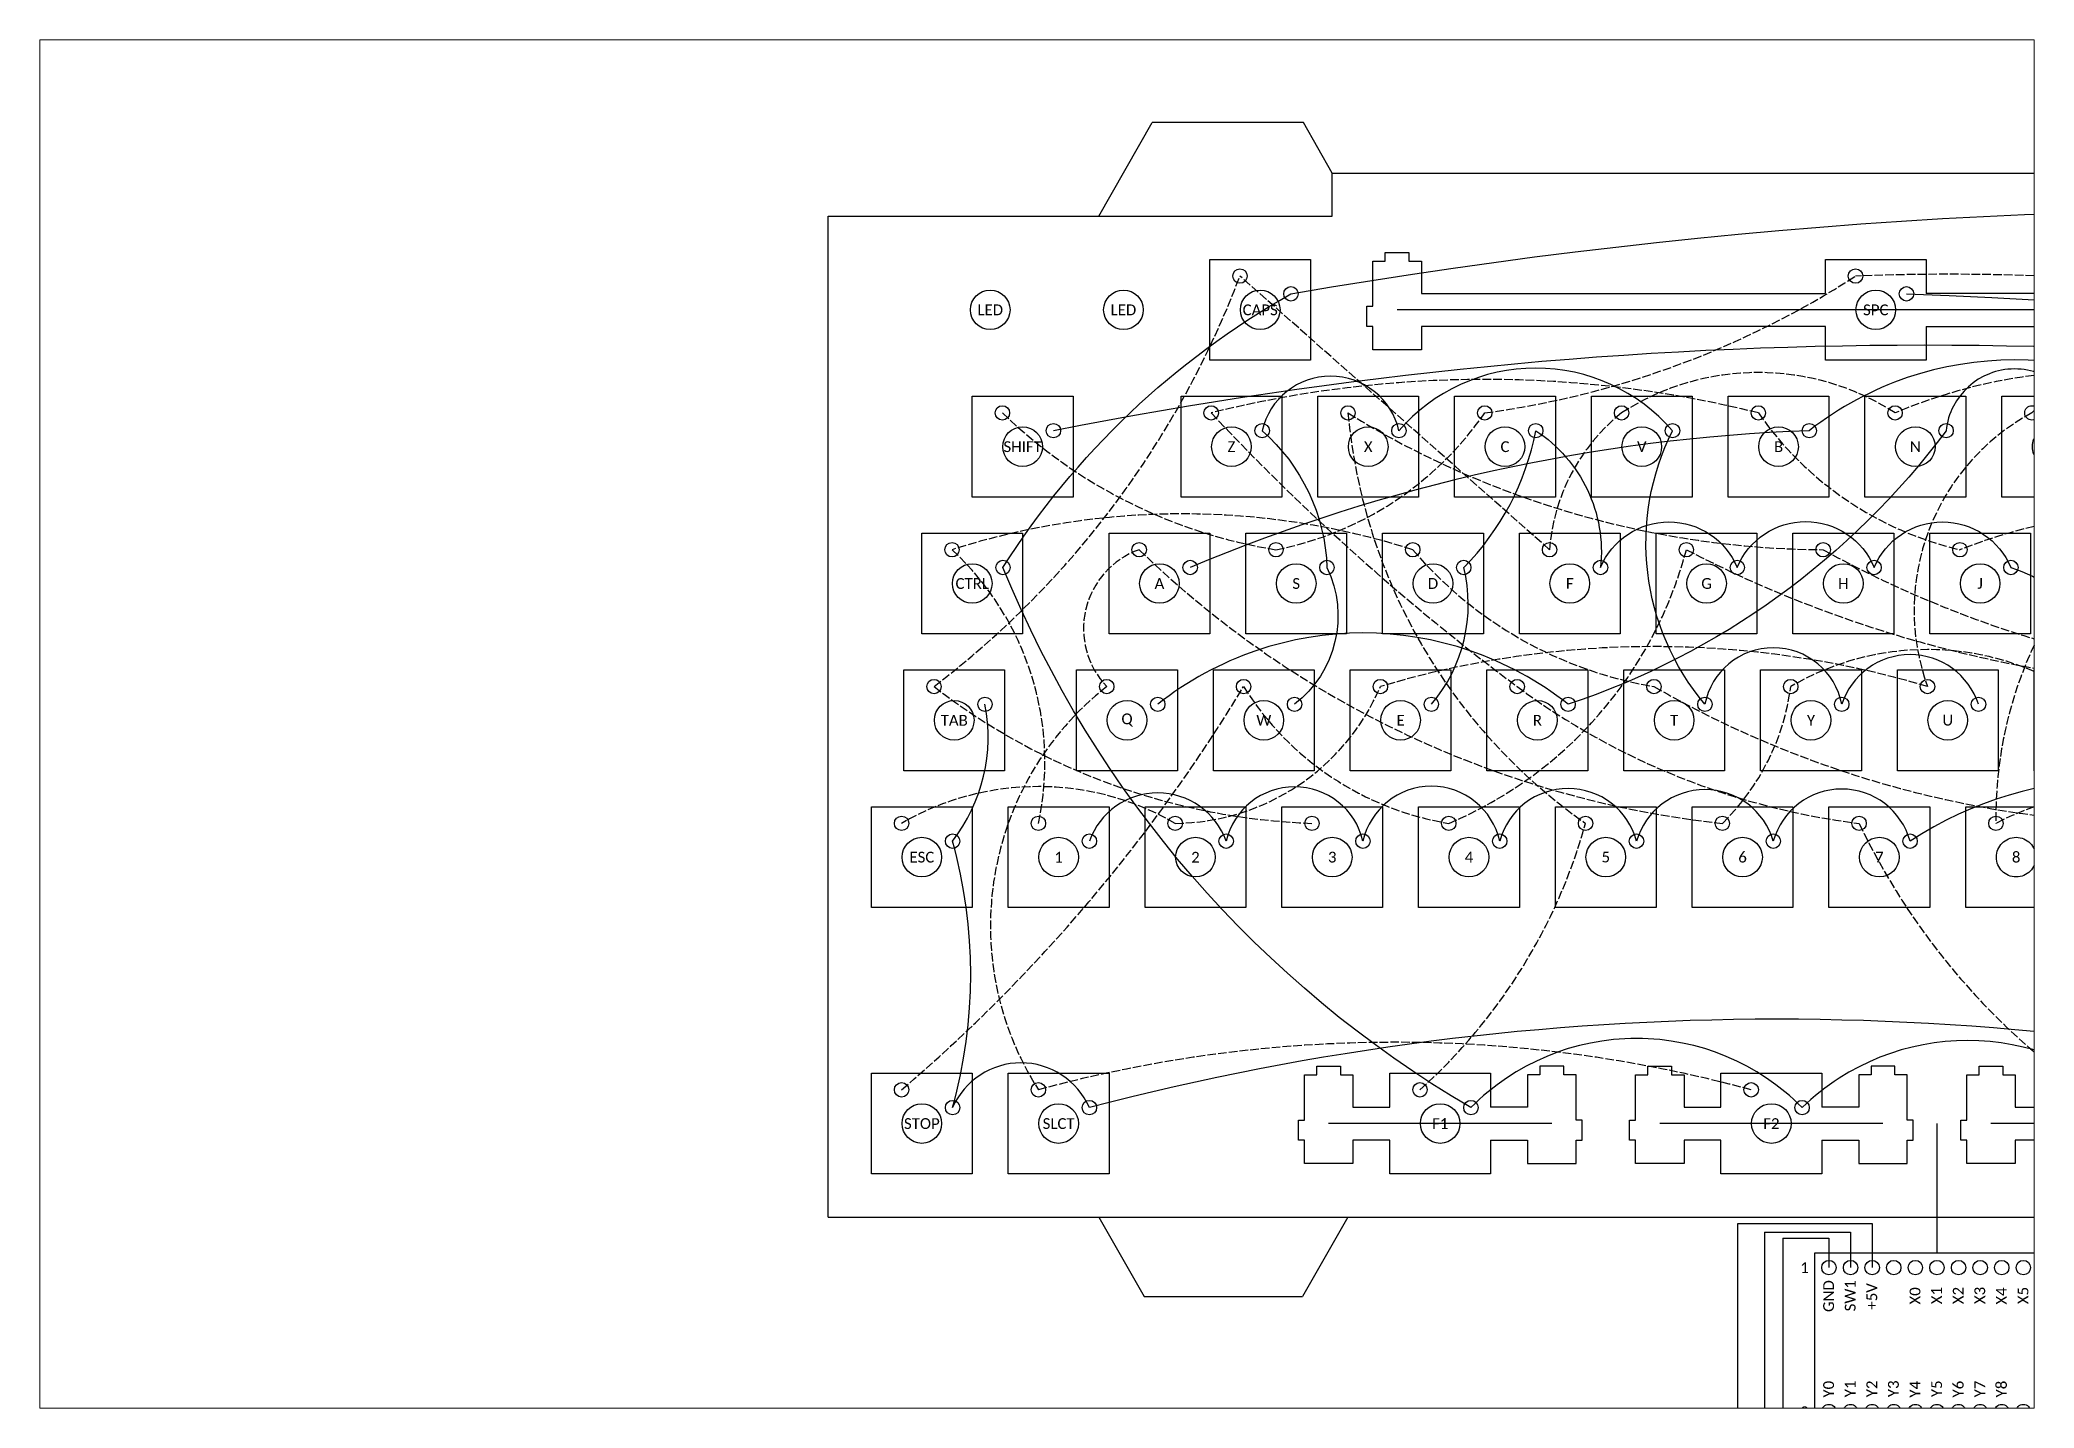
# Paper-space layout 'Layout1' of a CAD drawing. Header units: millimetres. Extents: x 10 to 287, y 10 to 200.
# The model-space entities are those that its viewports show. They can reach past a viewport. Long polylines and large blocks are cut down to what shows.
import ezdxf
from ezdxf.enums import TextEntityAlignment as Align

# ---------------------------------------------------------------- set-up
doc = ezdxf.new("R2010")
doc.units = ezdxf.units.MM
doc.linetypes.add('ACAD_ISO02W100', pattern=[15, 12, -3])
for name, color, linetype, plot in [('conector', 3, 'Continuous', False), ('fio_SW', 3, 'Continuous', False), ('fio_X0', 5, 'ACAD_ISO02W100', False), ('fio_X1', 96, 'ACAD_ISO02W100', False), ('fio_Y0', 5, 'Continuous', False), ('fio_Y2', 2, 'Continuous', False), ('fio_Y3', 30, 'Continuous', False), ('fio_Y4', 1, 'Continuous', False), ('fio_Y5', 17, 'Continuous', False), ('fio_Y6', 7, 'Continuous', False), ('fio_Y7', 252, 'Continuous', False), ('fio_Y8', 183, 'Continuous', False)]:
    doc.layers.add(name, color=color, linetype=linetype, plot=plot)
for name, color, linetype in [('corte', 251, 'Continuous'), ('fio_X2', 2, 'ACAD_ISO02W100'), ('fio_X3', 30, 'ACAD_ISO02W100'), ('fio_X4', 1, 'ACAD_ISO02W100'), ('fio_X5', 17, 'ACAD_ISO02W100'), ('fio_X6', 7, 'ACAD_ISO02W100'), ('fio_X7', 252, 'ACAD_ISO02W100'), ('referencia', 4, 'Continuous')]:
    doc.layers.add(name, color=color, linetype=linetype)
doc.styles.add('Legend', font='calibri.ttf')

msp = doc.modelspace()

# ---------------------------------------------------------------- linework, layer by layer
at = {"layer": 'conector'}
msp.add_line((308.12, 193.25), (308.12, 175.25), dxfattribs=at)
for centre in [(211.31, 310.94), (296.81, 310.94), (218.39, 308.47), (303.89, 308.47), (178.31, 291.94), (207.31, 291.94), (226.31, 291.94), (245.31, 291.94), (264.31, 291.94), (283.31, 291.94), (302.31, 291.94), (321.31, 291.94), (185.39, 289.47), (214.39, 289.47), (233.39, 289.47), (252.39, 289.47), (271.39, 289.47), (290.39, 289.47), (309.39, 289.47), (171.31, 272.94), (178.39, 270.47), (197.31, 272.94), (204.39, 270.47), (216.31, 272.94), (223.39, 270.47), (235.31, 272.94), (242.39, 270.47), (254.31, 272.94), (261.39, 270.47), (273.31, 272.94), (280.39, 270.47), (292.31, 272.94), (299.39, 270.47), (311.31, 272.94), (318.39, 270.47), (168.81, 253.94), (192.81, 253.94), (211.81, 253.94), (230.81, 253.94), (249.81, 253.94), (268.81, 253.94), (287.81, 253.94), (306.81, 253.94), (175.89, 251.47), (199.89, 251.47), (218.89, 251.47), (237.89, 251.47), (256.89, 251.47), (275.89, 251.47), (294.89, 251.47), (313.89, 251.47), (164.31, 234.94), (183.31, 234.94), (202.31, 234.94), (221.31, 234.94), (240.31, 234.94), (259.31, 234.94), (278.31, 234.94), (297.31, 234.94), (316.31, 234.94), (171.39, 232.47), (190.39, 232.47), (209.39, 232.47), (228.39, 232.47), (247.39, 232.47), (266.39, 232.47), (285.39, 232.47), (304.39, 232.47), (323.39, 232.47), (164.31, 197.94), (183.31, 197.94), (236.31, 197.94), (282.31, 197.94), (171.39, 195.47), (190.39, 195.47), (243.39, 195.47), (289.39, 195.47), (293.12, 173.25), (296.12, 173.25), (299.12, 173.25), (302.12, 173.25), (305.12, 173.25), (308.12, 173.25), (311.12, 173.25), (314.12, 173.25), (317.12, 173.25), (320.12, 173.25), (323.12, 173.25), (293.12, 153.25), (296.12, 153.25), (299.12, 153.25), (302.12, 153.25), (305.12, 153.25), (308.12, 153.25), (311.12, 153.25), (314.12, 153.25), (317.12, 153.25), (320.12, 153.25), (323.12, 153.25)]:
    msp.add_circle(centre, 1, dxfattribs=at)
at = {"layer": 'corte'}
for p, q in [((191.69, 319.25), (199.12, 332.25)), ((220.12, 332.25), (199.12, 332.25)), ((224.12, 325.25), (220.12, 332.25)), ((224.12, 319.25), (224.12, 325.25)), ((224.12, 325.25), (457.12, 325.25)), ((154.12, 180.25), (154.12, 319.25)), ((154.12, 319.25), (224.12, 319.25)), ((207.12, 313.25), (221.12, 313.25)), ((207.12, 299.25), (207.12, 313.25)), ((221.12, 313.25), (221.12, 299.25)), ((229.75, 306.74), (229.75, 313.01)), ((229.75, 313.01), (231.47, 313.01)), ((231.47, 313.01), (231.47, 314.21)), ((231.47, 314.21), (234.77, 314.21)), ((234.77, 314.21), (234.77, 313.01)), ((234.77, 313.01), (236.5, 313.01)), ((236.5, 313.01), (236.5, 308.54)), ((292.62, 313.25), (306.62, 313.25)), ((292.62, 308.54), (292.62, 313.25)), ((306.62, 313.25), (306.62, 308.54)), ((236.5, 308.54), (292.62, 308.54)), ((362.75, 308.54), (306.62, 308.54)), ((228.92, 303.95), (228.92, 306.74)), ((228.92, 306.74), (229.75, 306.74)), ((229.75, 303.95), (228.92, 303.95)), ((229.75, 300.71), (229.75, 303.95)), ((292.62, 303.95), (236.5, 303.95)), ((236.5, 303.95), (236.5, 300.71)), ((292.62, 299.25), (292.62, 303.95)), ((306.62, 303.95), (362.75, 303.95)), ((306.62, 303.95), (306.62, 299.25)), ((221.12, 299.25), (207.12, 299.25)), ((236.5, 300.71), (229.75, 300.71)), ((306.62, 299.25), (292.62, 299.25)), ((174.12, 294.25), (188.12, 294.25)), ((174.12, 280.25), (174.12, 294.25)), ((188.12, 294.25), (188.12, 280.25)), ((203.12, 294.25), (217.12, 294.25)), ((203.12, 280.25), (203.12, 294.25)), ((217.12, 294.25), (217.12, 280.25)), ((222.12, 294.25), (236.12, 294.25)), ((222.12, 280.25), (222.12, 294.25)), ((236.12, 294.25), (236.12, 280.25)), ((241.12, 294.25), (255.12, 294.25)), ((241.12, 280.25), (241.12, 294.25)), ((255.12, 294.25), (255.12, 280.25)), ((260.12, 294.25), (274.12, 294.25)), ((260.12, 280.25), (260.12, 294.25)), ((274.12, 294.25), (274.12, 280.25)), ((279.12, 294.25), (293.12, 294.25)), ((279.12, 280.25), (279.12, 294.25)), ((293.12, 294.25), (293.12, 280.25)), ((298.12, 294.25), (312.12, 294.25)), ((298.12, 280.25), (298.12, 294.25)), ((312.12, 294.25), (312.12, 280.25)), ((317.12, 294.25), (331.12, 294.25)), ((317.12, 280.25), (317.12, 294.25)), ((188.12, 280.25), (174.12, 280.25)), ((217.12, 280.25), (203.12, 280.25)), ((236.12, 280.25), (222.12, 280.25)), ((255.12, 280.25), (241.12, 280.25)), ((274.12, 280.25), (260.12, 280.25)), ((293.12, 280.25), (279.12, 280.25)), ((312.12, 280.25), (298.12, 280.25)), ((331.12, 280.25), (317.12, 280.25)), ((167.12, 275.25), (181.12, 275.25)), ((167.12, 261.25), (167.12, 275.25)), ((181.12, 275.25), (181.12, 261.25)), ((193.12, 275.25), (207.12, 275.25)), ((193.12, 261.25), (193.12, 275.25)), ((207.12, 275.25), (207.12, 261.25)), ((212.12, 275.25), (226.12, 275.25)), ((212.12, 261.25), (212.12, 275.25)), ((226.12, 275.25), (226.12, 261.25)), ((231.12, 275.25), (245.12, 275.25)), ((231.12, 261.25), (231.12, 275.25)), ((245.12, 275.25), (245.12, 261.25)), ((250.12, 275.25), (264.12, 275.25)), ((250.12, 261.25), (250.12, 275.25)), ((264.12, 275.25), (264.12, 261.25)), ((269.12, 275.25), (283.12, 275.25)), ((269.12, 261.25), (269.12, 275.25)), ((283.12, 275.25), (283.12, 261.25)), ((288.12, 275.25), (302.12, 275.25)), ((288.12, 261.25), (288.12, 275.25)), ((302.12, 275.25), (302.12, 261.25)), ((307.12, 275.25), (321.12, 275.25)), ((307.12, 261.25), (307.12, 275.25)), ((321.12, 275.25), (321.12, 261.25)), ((181.12, 261.25), (167.12, 261.25)), ((207.12, 261.25), (193.12, 261.25)), ((226.12, 261.25), (212.12, 261.25)), ((245.12, 261.25), (231.12, 261.25)), ((264.12, 261.25), (250.12, 261.25)), ((283.12, 261.25), (269.12, 261.25)), ((302.12, 261.25), (288.12, 261.25)), ((321.12, 261.25), (307.12, 261.25)), ((164.62, 256.25), (178.62, 256.25)), ((164.62, 242.25), (164.62, 256.25)), ((178.62, 256.25), (178.62, 242.25)), ((188.62, 256.25), (202.62, 256.25)), ((188.62, 242.25), (188.62, 256.25)), ((202.62, 256.25), (202.62, 242.25)), ((207.62, 256.25), (221.62, 256.25)), ((207.62, 242.25), (207.62, 256.25)), ((221.62, 256.25), (221.62, 242.25)), ((226.62, 256.25), (240.62, 256.25)), ((226.62, 242.25), (226.62, 256.25)), ((240.62, 256.25), (240.62, 242.25)), ((245.62, 256.25), (259.62, 256.25)), ((245.62, 242.25), (245.62, 256.25)), ((259.62, 256.25), (259.62, 242.25)), ((264.62, 256.25), (278.62, 256.25)), ((264.62, 242.25), (264.62, 256.25)), ((278.62, 256.25), (278.62, 242.25)), ((283.62, 256.25), (297.62, 256.25)), ((283.62, 242.25), (283.62, 256.25)), ((297.62, 256.25), (297.62, 242.25)), ((302.62, 256.25), (316.62, 256.25)), ((302.62, 242.25), (302.62, 256.25)), ((316.62, 256.25), (316.62, 242.25)), ((321.62, 256.25), (335.62, 256.25)), ((321.62, 242.25), (321.62, 256.25)), ((178.62, 242.25), (164.62, 242.25)), ((202.62, 242.25), (188.62, 242.25)), ((221.62, 242.25), (207.62, 242.25)), ((240.62, 242.25), (226.62, 242.25)), ((259.62, 242.25), (245.62, 242.25)), ((278.62, 242.25), (264.62, 242.25)), ((297.62, 242.25), (283.62, 242.25)), ((316.62, 242.25), (302.62, 242.25)), ((335.62, 242.25), (321.62, 242.25)), ((160.12, 237.25), (174.12, 237.25)), ((160.12, 223.25), (160.12, 237.25)), ((174.12, 237.25), (174.12, 223.25)), ((179.12, 237.25), (193.12, 237.25)), ((179.12, 223.25), (179.12, 237.25)), ((193.12, 237.25), (193.12, 223.25)), ((198.12, 237.25), (212.12, 237.25)), ((198.12, 223.25), (198.12, 237.25)), ((212.12, 237.25), (212.12, 223.25)), ((217.12, 237.25), (231.12, 237.25)), ((217.12, 223.25), (217.12, 237.25)), ((231.12, 237.25), (231.12, 223.25)), ((236.12, 237.25), (250.12, 237.25)), ((236.12, 223.25), (236.12, 237.25)), ((250.12, 237.25), (250.12, 223.25)), ((255.12, 237.25), (269.12, 237.25)), ((255.12, 223.25), (255.12, 237.25)), ((269.12, 237.25), (269.12, 223.25)), ((274.12, 237.25), (288.12, 237.25)), ((274.12, 223.25), (274.12, 237.25)), ((288.12, 237.25), (288.12, 223.25)), ((293.12, 237.25), (307.12, 237.25)), ((293.12, 223.25), (293.12, 237.25)), ((307.12, 237.25), (307.12, 223.25)), ((312.12, 237.25), (326.12, 237.25)), ((312.12, 223.25), (312.12, 237.25)), ((174.12, 223.25), (160.12, 223.25)), ((193.12, 223.25), (179.12, 223.25)), ((212.12, 223.25), (198.12, 223.25)), ((231.12, 223.25), (217.12, 223.25)), ((250.12, 223.25), (236.12, 223.25)), ((269.12, 223.25), (255.12, 223.25)), ((288.12, 223.25), (274.12, 223.25)), ((307.12, 223.25), (293.12, 223.25)), ((326.12, 223.25), (312.12, 223.25)), ((160.12, 200.25), (174.12, 200.25)), ((160.12, 186.25), (160.12, 200.25)), ((174.12, 200.25), (174.12, 186.25)), ((179.12, 200.25), (193.12, 200.25)), ((179.12, 186.25), (179.12, 200.25)), ((193.12, 200.25), (193.12, 186.25)), ((220.25, 193.74), (220.25, 200.01)), ((220.25, 200.01), (221.97, 200.01)), ((221.97, 200.01), (221.97, 201.21)), ((221.97, 201.21), (225.27, 201.21)), ((225.27, 201.21), (225.27, 200.01)), ((225.27, 200.01), (227, 200.01)), ((227, 200.01), (227, 195.54)), ((232.12, 200.25), (246.12, 200.25)), ((232.12, 195.54), (232.12, 200.25)), ((246.12, 200.25), (246.12, 195.54)), ((252.97, 200.01), (251.25, 200.01)), ((251.25, 200.01), (251.25, 195.54)), ((256.27, 201.21), (252.97, 201.21)), ((252.97, 201.21), (252.97, 200.01)), ((256.27, 200.01), (256.27, 201.21)), ((258, 200.01), (256.27, 200.01)), ((258, 193.74), (258, 200.01)), ((266.25, 193.74), (266.25, 200.01)), ((266.25, 200.01), (267.97, 200.01)), ((267.97, 200.01), (267.97, 201.21)), ((267.97, 201.21), (271.27, 201.21)), ((271.27, 201.21), (271.27, 200.01)), ((271.27, 200.01), (273, 200.01)), ((273, 200.01), (273, 195.54)), ((278.12, 200.25), (292.12, 200.25)), ((278.12, 195.54), (278.12, 200.25)), ((292.12, 200.25), (292.12, 195.54)), ((298.97, 200.01), (297.25, 200.01)), ((297.25, 200.01), (297.25, 195.54)), ((302.27, 201.21), (298.97, 201.21)), ((298.97, 201.21), (298.97, 200.01)), ((302.27, 200.01), (302.27, 201.21)), ((304, 200.01), (302.27, 200.01)), ((304, 193.74), (304, 200.01)), ((312.25, 193.74), (312.25, 200.01)), ((312.25, 200.01), (313.97, 200.01)), ((313.97, 200.01), (313.97, 201.21)), ((313.97, 201.21), (317.27, 201.21)), ((317.27, 201.21), (317.27, 200.01)), ((317.27, 200.01), (319, 200.01)), ((319, 200.01), (319, 195.54)), ((227, 195.54), (232.12, 195.54)), ((251.25, 195.54), (246.12, 195.54)), ((273, 195.54), (278.12, 195.54)), ((297.25, 195.54), (292.12, 195.54)), ((319, 195.54), (324.12, 195.54)), ((219.42, 190.95), (219.42, 193.74)), ((219.42, 193.74), (220.25, 193.74)), ((258.82, 193.74), (258, 193.74)), ((258.82, 190.95), (258.82, 193.74)), ((265.42, 190.95), (265.42, 193.74)), ((265.42, 193.74), (266.25, 193.74)), ((304.82, 193.74), (304, 193.74)), ((304.82, 190.95), (304.82, 193.74)), ((311.42, 190.95), (311.42, 193.74)), ((311.42, 193.74), (312.25, 193.74)), ((220.25, 190.95), (219.42, 190.95)), ((220.25, 187.71), (220.25, 190.95)), ((232.12, 190.95), (227, 190.95)), ((227, 190.95), (227, 187.71)), ((232.12, 186.25), (232.12, 190.95)), ((246.12, 190.95), (251.25, 190.95)), ((246.12, 190.95), (246.12, 186.25)), ((251.25, 190.95), (251.25, 187.71)), ((258, 187.71), (258, 190.95)), ((258, 190.95), (258.82, 190.95)), ((266.25, 190.95), (265.42, 190.95)), ((266.25, 187.71), (266.25, 190.95)), ((278.12, 190.95), (273, 190.95)), ((273, 190.95), (273, 187.71)), ((278.12, 186.25), (278.12, 190.95)), ((292.12, 190.95), (297.25, 190.95)), ((292.12, 190.95), (292.12, 186.25)), ((297.25, 190.95), (297.25, 187.71)), ((304, 187.71), (304, 190.95)), ((304, 190.95), (304.82, 190.95)), ((312.25, 190.95), (311.42, 190.95)), ((312.25, 187.71), (312.25, 190.95)), ((324.12, 190.95), (319, 190.95)), ((319, 190.95), (319, 187.71)), ((174.12, 186.25), (160.12, 186.25)), ((193.12, 186.25), (179.12, 186.25)), ((227, 187.71), (220.25, 187.71)), ((246.12, 186.25), (232.12, 186.25)), ((251.25, 187.71), (258, 187.71)), ((273, 187.71), (266.25, 187.71)), ((292.12, 186.25), (278.12, 186.25)), ((297.25, 187.71), (304, 187.71)), ((319, 187.71), (312.25, 187.71)), ((154.12, 180.25), (527.12, 180.25)), ((191.69, 180.25), (197.98, 169.25)), ((226.27, 180.25), (219.98, 169.25)), ((197.98, 169.25), (219.98, 169.25))]:
    msp.add_line(p, q, dxfattribs=at)
for centre in [(176.62, 306.25), (195.12, 306.25)]:
    msp.add_circle(centre, 2.75, dxfattribs=at)
at = {"layer": 'fio_SW', "ltscale": 0.1}
for p, q in [((284.18, 178.16), (296.12, 178.16)), ((286.7, 177.32), (293.12, 177.32)), ((293.12, 177.32), (293.12, 173.25)), ((296.12, 178.16), (296.12, 173.25))]:
    msp.add_line(p, q, dxfattribs=at)
at = {"layer": 'fio_SW'}
for points in [[(286.7, 177.32), (286.7, 135.06), (258.07, 135.06), (257.13, 137.05)], [(284.18, 178.16), (284.18, 139.53), (261.24, 139.53), (260.13, 137.05)]]:
    msp.add_lwpolyline(points, dxfattribs=at)
at = {"layer": 'fio_SW', "ltscale": 0.1}
msp.add_lwpolyline([(280.44, 141.82), (280.44, 179.37), (299.12, 179.37), (299.12, 173.25)], dxfattribs=at)
at = {"layer": 'fio_X0', "ltscale": 0.1}
msp.add_lwpolyline([(374.31, 197.94, -0.424453), (354.31, 234.94, 0.2443), (316.31, 234.94, -0.186891), (330.31, 272.94, -0.15976), (387.31, 272.94, 0.131048), (420.31, 291.94, 0.0963), (296.81, 310.94, -0.110586), (245.31, 291.94, -0.195541), (216.31, 272.94, -0.153255), (178.31, 291.94)], format="xyb", dxfattribs=at)
at = {"layer": 'fio_X1', "ltscale": 0.1}
msp.add_lwpolyline([(420.31, 197.94, -0.230148), (473.31, 197.94, -0.184197), (406.31, 272.94, 0.183056), (349.31, 272.94, 0.169862), (335.31, 234.94, -0.122165), (268.81, 253.94, -0.176056), (235.31, 272.94, 0.155578), (171.31, 272.94, -0.265105), (183.31, 234.94)], format="xyb", dxfattribs=at)
at = {"layer": 'fio_X2', "ltscale": 0.1}
msp.add_lwpolyline([(492.31, 197.94, -0.110896), (373.31, 234.94, -0.105102), (382.31, 310.94, -0.110757), (340.31, 291.94, 0.440273), (321.31, 291.94, 0.372066), (306.81, 253.94, 0.145973), (230.81, 253.94, -0.297478), (202.31, 234.94, 0.268593), (164.31, 234.94)], format="xyb", dxfattribs=at)
at = {"layer": 'fio_X3', "ltscale": 0.1}
msp.add_lwpolyline([(511.31, 197.94, -0.118164), (392.31, 234.94, -0.232554), (359.31, 291.94, 0.202914), (302.31, 291.94, 0.295045), (264.31, 291.94, 0.209033), (254.31, 272.94), (211.31, 310.94, -0.140225), (168.81, 253.94, 0.156808), (221.31, 234.94)], format="xyb", dxfattribs=at)
at = {"layer": 'fio_X4', "ltscale": 0.1}
msp.add_lwpolyline([(466.81, 263.44, 0.068015), (401.31, 310.94, -0.215452), (378.31, 291.94, 0.198638), (411.31, 234.94, -0.129766), (344.81, 253.94, -0.109775), (273.31, 272.94, -0.232298), (240.31, 234.94, -0.215082), (211.81, 253.94, -0.0805), (164.31, 197.94)], format="xyb", dxfattribs=at)
at = {"layer": 'fio_X5', "ltscale": 0.1}
msp.add_lwpolyline([(484.81, 237.94, 0.259245), (430.31, 234.94, -0.234169), (397.31, 291.94, 0.419643), (382.81, 253.94, 0.542402), (363.81, 253.94, -0.122402), (292.31, 272.94, -0.137769), (226.31, 291.94, 0.221022), (259.31, 234.94, -0.142973), (236.31, 197.94)], format="xyb", dxfattribs=at)
at = {"layer": 'fio_X6', "ltscale": 0.1}
msp.add_lwpolyline([(484.81, 288.94, 0.151836), (401.81, 253.94, 0.134652), (325.81, 253.94, 0.270257), (287.81, 253.94, -0.168489), (278.31, 234.94, -0.167328), (197.31, 272.94, 0.544123), (192.81, 253.94, 0.386257), (183.31, 197.94, -0.133318), (282.31, 197.94)], format="xyb", dxfattribs=at)
at = {"layer": 'fio_X7', "ltscale": 0.1}
msp.add_lwpolyline([(502.81, 263.44, 0.145934), (427.31, 263.44, -0.272163), (368.31, 272.94, 0.189371), (311.31, 272.94, -0.185206), (283.31, 291.94, 0.122354), (207.31, 291.94, 0.04461), (249.81, 253.94, 0.129273), (297.31, 234.94, 0.126817), (328.31, 197.94)], format="xyb", dxfattribs=at)
at = {"layer": 'fio_Y0', "ltscale": 0.1}
msp.add_lwpolyline([(361.39, 232.47, 0.29959), (304.39, 232.47, 0.76129), (285.39, 232.47, 0.753201), (266.39, 232.47, 0.769871), (247.39, 232.47, 0.802225), (228.39, 232.47, 0.794136), (209.39, 232.47, 0.705163), (190.39, 232.47)], format="xyb", dxfattribs=at)
at = {"layer": 'fio_Y2', "ltscale": 0.1}
msp.add_lwpolyline([(394.39, 270.47, -0.683623), (413.39, 270.47, 0.342155), (404.39, 289.47, 0.615982), (385.39, 289.47, 0.671285), (366.39, 289.47, 0.66419), (347.39, 289.47, 0.344713), (290.39, 289.47, 0.091071), (204.39, 270.47)], format="xyb", dxfattribs=at)
at = {"layer": 'fio_Y3', "ltscale": 0.1}
msp.add_lwpolyline([(237.89, 251.47, 0.242333), (242.39, 270.47, 0.15025), (252.39, 289.47, -0.282013), (261.39, 270.47, -0.666026), (280.39, 270.47, -0.671445), (299.39, 270.47, -0.665751), (318.39, 270.47, -0.315253), (332.89, 251.47)], format="xyb", dxfattribs=at)
at = {"layer": 'fio_Y4', "ltscale": 0.1}
msp.add_lwpolyline([(370.89, 251.47, 0.6996), (351.89, 251.47, -0.263543), (356.39, 270.47, 0.79741), (337.39, 270.47, 0.177747), (328.39, 289.47, 0.902161), (309.39, 289.47, -0.153751), (256.89, 251.47, 0.34755), (199.89, 251.47)], format="xyb", dxfattribs=at)
at = {"layer": 'fio_Y5', "ltscale": 0.1}
msp.add_lwpolyline([(313.89, 251.47, 0.725973), (294.89, 251.47, 0.826781), (275.89, 251.47, -0.299743), (271.39, 289.47, 0.457286), (233.39, 289.47, 0.797484), (214.39, 289.47, -0.206368), (223.39, 270.47, -0.353708), (218.89, 251.47)], format="xyb", dxfattribs=at)
at = {"layer": 'fio_Y6', "ltscale": 0.1}
for points in [[(335.39, 195.47, 0.404834), (289.39, 195.47, 0.417405), (243.39, 195.47, -0.165476), (178.39, 270.47, -0.123682), (218.39, 308.47, -0.056643), (400, 319.08, 0.198491), (419, 319.08, 0.263138), (438, 300.08)], [(427.39, 289.47, 0.097959), (185.39, 289.47)]]:
    msp.add_lwpolyline(points, format="xyb", dxfattribs=at)
at = {"layer": 'fio_Y7', "ltscale": 0.1}
msp.add_lwpolyline([(434.39, 260.97, -0.392524), (437.39, 232.47, -0.301357), (427.39, 195.47, 0.436439), (381.39, 195.47, 0.128486), (190.39, 195.47, 0.653906), (171.39, 195.47, 0.13602), (171.39, 232.47, 0.21624), (175.89, 251.47)], format="xyb", dxfattribs=at)
at = {"layer": 'fio_Y8', "ltscale": 0.1}
msp.add_lwpolyline([(303.89, 308.47, -0.039213), (491.89, 286.47, -0.163077), (473.89, 260.97, -0.481774), (509.89, 260.97, -0.290872), (491.89, 235.47, -0.167215), (518.39, 195.47, 0.698945), (499.39, 195.47, 0.719356), (480.39, 195.47)], format="xyb", dxfattribs=at)
at = {"layer": 'referencia'}
for p, q in [((366.12, 306.25), (233.12, 306.25)), ((254.62, 193.25), (223.62, 193.25)), ((300.62, 193.25), (269.62, 193.25)), ((346.62, 193.25), (315.62, 193.25))]:
    msp.add_line(p, q, dxfattribs=at)
msp.add_lwpolyline([(291.12, 151.25), (328.12, 151.25), (328.12, 175.25), (291.12, 175.25)], close=True, dxfattribs=at)
for centre in [(214.12, 306.25), (299.62, 306.25), (181.12, 287.25), (210.12, 287.25), (229.12, 287.25), (248.12, 287.25), (267.12, 287.25), (286.12, 287.25), (305.12, 287.25), (324.12, 287.25), (174.12, 268.25), (200.12, 268.25), (219.12, 268.25), (238.12, 268.25), (257.12, 268.25), (276.12, 268.25), (295.12, 268.25), (314.12, 268.25), (171.62, 249.25), (195.62, 249.25), (214.62, 249.25), (233.62, 249.25), (252.62, 249.25), (271.62, 249.25), (290.62, 249.25), (309.62, 249.25), (167.12, 230.25), (186.12, 230.25), (205.12, 230.25), (224.12, 230.25), (243.12, 230.25), (262.12, 230.25), (281.12, 230.25), (300.12, 230.25), (319.12, 230.25), (167.12, 193.25), (186.12, 193.25), (239.12, 193.25), (285.12, 193.25)]:
    msp.add_circle(centre, 2.75, dxfattribs=at)

# ---------------------------------------------------------------- texts
at = {"layer": 'conector', "style": 'Legend'}
for s, p in [('1', (289.72, 173.24)), ('2', (289.72, 153.23))]:
    msp.add_text(s, height=1.5, dxfattribs=at).set_placement(p, align=Align.MIDDLE_CENTER)
for s, p in [('GND', (293.07, 169.29)), ('SW1', (296.07, 169.34)), ('+5V', (299.07, 169.25)), ('X0', (305.07, 169.32)), ('X1', (308.07, 169.36)), ('X2', (311.07, 169.37)), ('X3', (314.07, 169.38)), ('X4', (317.07, 169.3)), ('X5', (320.07, 169.37)), ('X6', (323.07, 169.33)), ('PWRON', (323.07, 159.01)), ('Y0', (293.07, 156.36)), ('Y1', (296.07, 156.41)), ('Y2', (299.07, 156.41)), ('Y3', (302.07, 156.42)), ('Y4', (305.07, 156.35)), ('Y5', (308.07, 156.42)), ('Y6', (311.07, 156.37)), ('Y7', (314.07, 156.39)), ('Y8', (317.07, 156.38))]:
    msp.add_text(s, height=1.5, rotation=90, dxfattribs=at).set_placement(p, align=Align.MIDDLE_CENTER)
at = {"layer": 'referencia', "style": 'Legend'}
for s, p in [('LED', (176.62, 306.25)), ('LED', (195.12, 306.25)), ('CAPS', (214.12, 306.25)), ('SPC', (299.62, 306.25)), ('SHIFT', (181.12, 287.25)), ('Z', (210.12, 287.25)), ('X', (229.12, 287.25)), ('C', (248.12, 287.25)), ('V', (267.12, 287.25)), ('B', (286.12, 287.25)), ('N', (305.12, 287.26)), ('CTRL', (174.12, 268.25)), ('A', (200.12, 268.25)), ('S', (219.12, 268.25)), ('D', (238.12, 268.25)), ('F', (257.12, 268.26)), ('G', (276.12, 268.25)), ('H', (295.12, 268.25)), ('J', (314.12, 268.27)), ('TAB', (171.62, 249.25)), ('Q', (195.62, 249.45)), ('W', (214.62, 249.25)), ('E', (233.62, 249.25)), ('R', (252.62, 249.26)), ('T', (271.62, 249.26)), ('Y', (290.62, 249.25)), ('U', (309.62, 249.27)), ('ESC', (167.12, 230.25)), ('1', (186.12, 230.24)), ('2', (205.12, 230.23)), ('3', (224.12, 230.25)), ('4', (243.12, 230.25)), ('5', (262.12, 230.27)), ('6', (281.12, 230.25)), ('7', (300.12, 230.26)), ('8', (319.12, 230.25)), ('STOP', (167.12, 193.25)), ('SLCT', (186.12, 193.25)), ('F1', (239.12, 193.25)), ('F2', (285.12, 193.24))]:
    msp.add_text(s, height=1.5, dxfattribs=at).set_placement(p, align=Align.MIDDLE_CENTER)

psp = doc.layouts.get("Layout1")

# ---------------------------------------------------------------- viewports
at = {"layer": '0'}
psp.add_viewport(center=(148.51, 105.01), size=(277, 190), view_center_point=(183.12, 248.74), view_height=190, dxfattribs=at)

doc.saveas('drawing.dxf')
